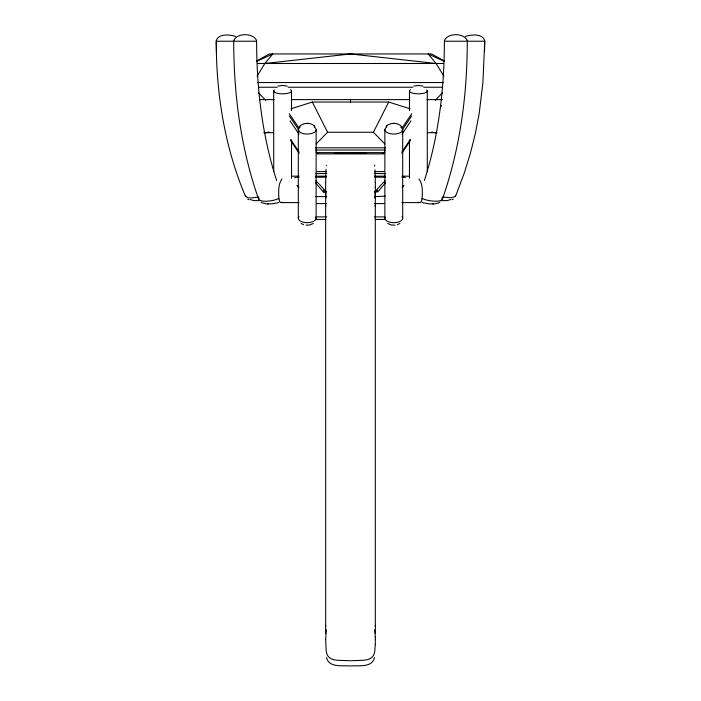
<?xml version="1.0" encoding="UTF-8"?>
<svg xmlns="http://www.w3.org/2000/svg" width="701" height="701" viewBox="0 0 701 701"><rect width="100%" height="100%" fill="white"/><g stroke="black" fill="none" stroke-linecap="round" stroke-linejoin="round"><path stroke-width="1.05" d="M298.302 218.283L298.311 129.72M350.5 99.612L350.5 102.705M384.867 218.283L384.867 129.72M409.472 178.238L409.472 140.06M409.472 110.609L409.472 90.981M427.286 171.692L427.286 90.981M325.658 182.488L325.658 187.053M325.658 206.602L325.658 205.042M375.298 187.053L375.298 182.488M325.658 182.374L326.026 169.309M375.298 187.176L375.245 191.618M375.315 626.282L375.324 625.327M325.685 639.443L326.131 650.291A24.395 23.895 0 0 0 326.491 652.394C327.052 657.161 331.626 659.816 336.068 660.062A44.224 43.322 0 0 0 338.285 660.316L349.597 660.719M325.685 639.382L326.131 631.198A24.412 23.913 0 0 1 326.333 629.884M375.245 191.978L375.131 196.175M442.48 197.016L450.936 197.761L455.466 196.543L464.29 172.981L470.318 153.589L475.313 133.742L479.186 113.492L482.919 82.665L484.742 41.228L467.427 41.228M484.557 51.576L484.742 41.228M375.272 644.64L375.315 639.452M375.263 644.815L374.869 650.291A24.386 23.887 0 0 1 374.509 652.394C373.957 657.152 369.374 659.834 364.932 660.062A44.224 43.322 0 0 1 362.715 660.316L350.5 660.719M375.105 196.771L375.044 198.252M422.037 198.865C422.537 192.276 422.94 184.074 419.032 179.009M216.258 40.676C218.686 33.271 229.665 34.559 235.659 36.452M233.731 40.676C236.728 32.675 253.569 32.71 256.61 40.676M444.39 40.676C447.431 32.71 464.272 32.675 467.269 40.676M422.659 198.681A11.812 3.742 8.2 0 0 434.918 201.196C436.925 201.222 443.637 201.275 441.998 197.77M374.5 657.45C372.196 668.079 358.491 665.275 350.5 665.95C342.509 665.267 328.813 668.079 326.5 657.45M450.804 199.487L447.247 200.6L441.306 200.626M424.342 180.595C438.852 135.67 444.346 88.317 444.373 41.228L467.278 41.228C467.278 94.723 460.154 148.472 442.41 199.093M440.929 106.613L441.358 105.404M455.466 196.543L455.308 195.561M316.133 143.933L327.586 132.252L373.414 132.252L388.687 102.048L410.076 108.795M257.065 76.199L264.855 63.493L272.812 53.959L256.96 61.224M402.024 128.055L411.724 113.676M402.024 130.263L411.724 115.884M401.945 134.233L410.97 120.861M401.945 151.933L410.435 139.35M401.848 153.221L410.339 140.629M374.229 196.587L385.278 196.21M245.692 195.561C246.682 199.741 254.98 197.2 258.52 197.016M259.002 197.77C257.355 201.275 264.04 201.187 266.038 201.231A11.812 3.742 -8.2 0 0 278.341 198.681M281.968 179.009C278.06 184.083 278.463 192.276 278.963 198.865M375.622 190.97L381.423 184.468M377.156 190.541L377.55 190.102M299.292 126.601C303.086 122.368 310.964 122.263 314.88 126.355L314.363 125.847M385.401 182.847L377.681 191.943L374.281 191.943M435.251 100.348L442.62 92.646M386.637 125.847L386.12 126.355C390.036 122.272 397.923 122.368 401.708 126.601M382.054 183.82L385.243 180.744M402.041 187.36L404.091 185.423M297.355 177.283L298.968 177.406M326.771 196.587L315.941 196.613A7.08 3.663 -71.5 0 0 315.783 196.709M315.836 173.603L326.771 173.506M402.032 177.406L403.645 177.283M313.312 223.47L309.676 224.995L305.969 225.179M399.868 223.47L397.362 224.706M315.599 182.847L323.319 191.943L325.869 191.732M439.93 202.256L437.994 203.194M256.584 60.987L269.386 53.959L431.562 53.959L444.364 60.987M382.956 153.055L384.867 152.047M453.319 199.066L451.943 199.776M278.849 202.3L276.851 203.22M276.063 202.931L274.477 203.483M282.748 202.239L281.425 202.589A12.609 4.574 -81.3 0 1 280.47 202.387L280.453 202.361A8.798 3.163 -81.5 0 1 278.998 198.821M294.578 177.8L296.427 177.274M465.341 36.452C471.335 34.559 482.314 33.271 484.742 40.676M290.924 108.795L312.313 102.048L388.687 102.048M267.063 132.428L266.932 132.463M277.982 86.083L282.617 85.443L287.261 86.083M413.739 86.083L418.383 85.443L423.018 86.083M266.643 132.533L268.588 132.305L268.15 132.375M266.468 132.559L265.057 132.647M265.451 132.62L266.345 132.585M264.855 63.493L350.474 53.959L436.092 63.493L443.882 76.199M334.815 153.168L336.042 153.055A23.554 6.248 0 0 1 339.004 152.862L339.626 152.836A44.741 11.864 0 0 1 342.824 152.739L350.027 152.669M259.694 200.626L253.753 200.6L250.196 199.487M432.797 203.912L433.332 203.868M395.031 225.179L391.324 224.995L387.688 223.47M281.399 202.589L299.125 202.598M265.039 132.708L263.883 132.691L273.469 132.708M427.479 132.708L437.047 132.682L435.698 132.638M264.943 132.708L264.522 132.708M245.534 196.543C224.855 147.543 216.197 94.232 216.258 41.228L233.573 41.228M257.363 63.493L443.584 63.493M257.539 82.552L443.409 82.552M258.634 87.257L277.219 87.257M288.155 87.257L412.793 87.257M423.728 87.257L442.313 87.257M259.475 99.612L273.995 99.612M292.396 99.612L408.569 99.612M426.962 99.612L442.445 99.612M315.581 147.823L385.419 147.823M315.581 150.04L385.419 150.04M316.317 152.634L384.683 152.634M317.089 153.896L383.911 153.896M317.089 171.596L326.631 171.596M374.369 171.596L383.911 171.596M374.229 173.506L385.208 173.629M291.476 176.17L299.125 176.17M315.52 176.17L326.456 176.17M374.544 176.17L385.48 176.17M401.875 176.17L409.524 176.17M315.468 177.195L326.088 177.195M374.921 177.195L385.559 177.195M323.319 191.943L326.719 191.943M401.875 202.598L419.636 202.598A12.609 4.574 81.3 0 0 420.53 202.387L420.547 202.361A8.798 3.163 81.5 0 0 422.002 198.821M317.089 203.605L326.631 203.605M374.369 203.605L383.911 203.605M317.089 216.898L326.631 216.898M374.369 216.898L383.911 216.898M316.282 219.466L325.904 219.466M375.096 219.466L384.718 219.466M350.929 152.669L358.132 152.739A44.741 11.864 0 0 1 361.322 152.836L361.944 152.862A23.554 6.248 0 0 1 364.914 153.046L366.141 153.168M419.575 202.589L418.252 202.239M434.892 132.629L435.505 132.691L432.403 132.314M267.668 203.868L268.203 203.912M433.972 132.454L434.602 132.585M403.925 177.125L405.511 177.432M426.523 203.483L424.937 202.931M303.638 224.706L301.132 223.47M263.006 203.194L261.07 202.256M424.149 203.22L422.151 202.3M443.987 61.224L428.136 53.959L436.092 63.493M249.057 199.776L247.681 199.066M316.133 152.047L318.044 153.055M296.909 185.423L298.959 187.36M315.757 180.744L318.946 183.82M373.414 132.252L384.867 143.933M258.327 92.646L265.697 100.348M319.577 184.468L325.378 190.97M323.45 190.094L323.844 190.541M290.661 140.629L299.152 153.221M289.276 113.676L298.976 128.055M289.276 115.884L298.976 130.263M290.03 120.861L299.055 134.233M290.565 139.35L299.055 151.933M312.313 102.048L327.586 132.252M258.59 199.093C240.846 148.472 233.722 94.723 233.722 41.228L256.627 41.228C256.645 88.317 262.148 135.67 276.658 180.595M374.685 166.128L374.641 165.664A70.819 63.37 0 0 0 374.588 165.199M374.965 169.8L375.105 172.77M325.912 198.252L325.658 187.176M375.123 173.147L375.298 182.374M375.263 636.753L374.86 631.207A24.421 23.922 0 0 0 374.658 629.884M375.272 636.858L375.315 639.382M216.258 41.228L216.443 51.576M325.676 625.327L325.685 626.282M375.298 205.042L375.298 206.602M402.689 129.72L402.698 218.283M375.298 192.793L375.315 633.222M325.658 192.793L325.685 633.222M316.133 129.72L316.133 218.283M291.528 90.981L291.528 110.609M291.528 140.06L291.528 178.238M273.714 90.981L273.714 171.692M431.851 132.174A2.953 2.769 -88.5 0 0 432.333 132.384A2.953 2.699 88.7 0 1 431.86 132.147M269.096 132.174A2.953 2.769 88.5 0 1 268.606 132.384A2.953 2.699 -88.7 0 0 269.079 132.147M315.757 216.986A8.911 4.434 0 0 1 306.775 222.681A8.911 4.434 0 0 1 298.976 216.565M402.024 216.565A8.911 4.434 0 0 1 394.216 222.681A8.911 4.434 0 0 1 385.243 216.986M326.315 165.664A70.819 63.37 0 0 1 326.359 165.199M290.538 89.667A8.911 2.857 0 0 1 283.064 93.829A8.911 2.857 0 0 1 274.336 89.93M426.664 89.93A8.911 2.857 0 0 1 417.936 93.829A8.911 2.857 0 0 1 410.462 89.667M400.7 126.995A8.911 4.329 0 0 1 399.859 132.892A8.911 4.329 0 0 1 387.697 132.892A8.911 4.329 0 0 1 386.864 126.995M314.136 126.995A8.911 4.329 0 0 1 313.303 132.892A8.911 4.329 0 0 1 301.141 132.892A8.911 4.329 0 0 1 300.3 126.995M274.345 203.439A7.115 1.998 -0.4 0 1 268.246 203.86M267.502 204.017A6.037 1.752 0 0 1 263.734 202.948M432.754 203.86A7.115 1.998 0.4 0 1 426.655 203.439M437.266 202.948A6.037 1.752 0 0 1 433.498 204.017M375.184 191.89A6.581 3.768 80.2 0 1 377.655 191.548M393.778 123.446L392.306 123.525L393.778 123.455M308.694 123.525L307.222 123.455L308.694 123.525"/></g></svg>
